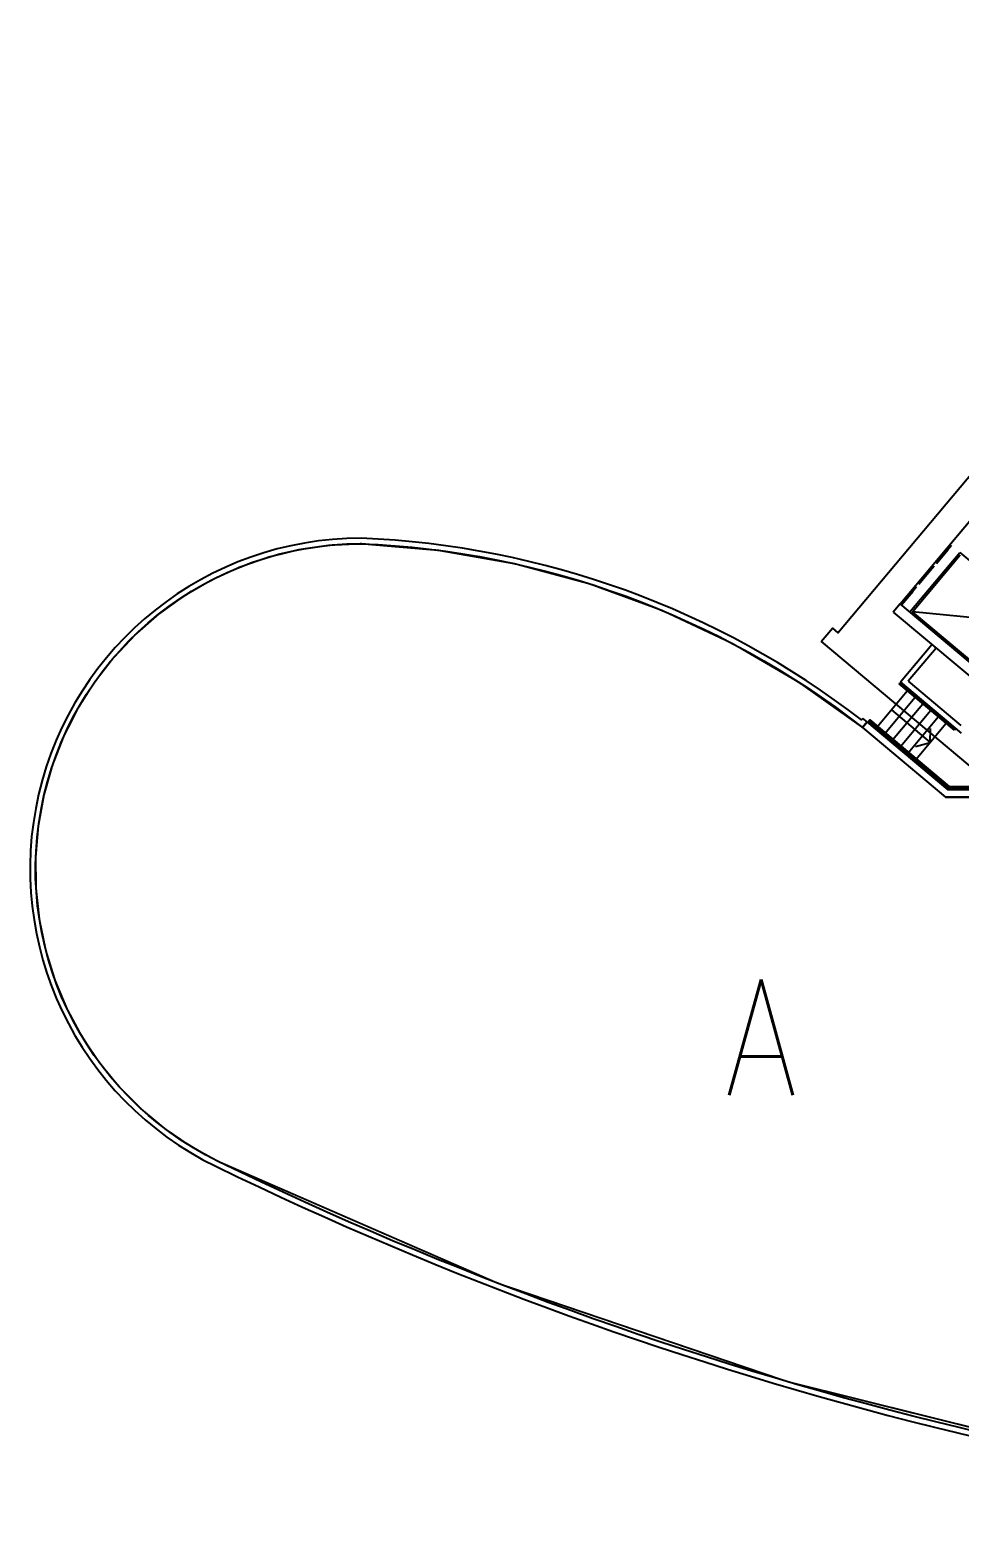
# Model space of a CAD drawing. Header units: millimetres. Extents: x 833220848 to 834439174, y 817676276 to 818025844.
# Drawn here: x 834355684 to 834362113, y 817956315 to 817966714 of the extents above; entities that cross this region are included whole.
import ezdxf
from ezdxf.enums import TextEntityAlignment as Align

# ---------------------------------------------------------------- set-up
doc = ezdxf.new("R2010")
doc.units = ezdxf.units.MM
doc.header["$LTSCALE"] = 1000
doc.header["$MEASUREMENT"] = 0
for name, pattern in [('CENTER', [50.8, 31.75, -6.35, 6.35, -6.35]), ('HIDDEN2', [0.1875, 0.125, -0.0625]), ('N132X01M - Default$0$R_WKCD_LB - Model$0$DIVIDE', [1.25, 0.5, -0.25, 0, -0.25, 0, -0.25])]:
    doc.linetypes.add(name, pattern=pattern)
doc.layers.add('MGD047', color=2, linetype='Continuous')
doc.layers.add('VPA050_Marks', color=1, linetype='Continuous')
doc.styles.get("Standard").update_dxf_attribs({"font": 'txt.shx', "width": 0.8})

msp = doc.modelspace()

# ---------------------------------------------------------------- linework, layer by layer
at = {"color": 252}
for p, q in [((834361699.43, 817962746.89), (834362416.94, 817963601.99)), ((834361766.45, 817962690.65), (834362111.95, 817963102.4)), ((834361784.07, 817962692.19), (834362113.49, 817963084.79)), ((834362111.95, 817963102.4), (834362705.64, 817962604.24)), ((834361699.43, 817962746.89), (834361651.22, 817962689.44)), ((834363758.17, 817961019.4), (834361699.43, 817962746.89)), ((834361651.22, 817962689.44), (834363781.77, 817960901.69)), ((834362360.14, 817962192.49), (834361766.45, 817962690.65)), ((834362358.6, 817962210.1), (834361784.07, 817962692.19)), ((834361691.95, 817962193.48), (834361698.37, 817962201.14)), ((834362074.97, 817961872.09), (834361691.95, 817962193.48)), ((834361698.37, 817962201.14), (834362081.4, 817961879.75)), ((834361635.69, 817961791.95), (834361867.09, 817962067.73)), ((834361689.31, 817961746.96), (834361920.71, 817962022.73)), ((834361638.92, 817962013.6), (834361907.04, 817961788.63)), ((834361742.93, 817961701.96), (834361974.34, 817961977.74)), ((834361796.56, 817961656.97), (834362027.96, 817961932.74)), ((834361907.04, 817961788.63), (834361909.57, 817961883.93)), ((834362081.4, 817961879.75), (834362074.97, 817961872.09)), ((834361805.12, 817961759.45), (834361907.04, 817961788.63))]:
    msp.add_line(p, q, dxfattribs=at)
at = {"color": 252, "linetype": 'HIDDEN2'}
for p, q in [((834362054.5, 817963150.61), (834361709, 817962738.86)), ((834361709, 817962738.86), (834362054.5, 817963150.61))]:
    msp.add_line(p, q, dxfattribs=at)
at = {"color": 252, "linetype": 'CENTER'}
msp.add_line((834362688.03, 817962602.7), (834361784.07, 817962692.19), dxfattribs=at)
at = {"color": 252, "ltscale": 500}
for p, q in [((834361702.39, 817962205.93), (834361919.33, 817962464.47)), ((834361948.06, 817962440.36), (834361755.22, 817962210.55)), ((834361919.33, 817962464.47), (834361948.06, 817962440.36)), ((834362123.72, 817961852.39), (834361702.39, 817962205.93)), ((834361755.22, 817962210.55), (834362119.09, 817961905.22)), ((834361470.99, 817961930.15), (834361442.26, 817961954.25))]:
    msp.add_line(p, q, dxfattribs=at)
at = {"color": 252}
msp.add_lwpolyline([(834361154.38, 817962486.27), (834361230.71, 817962577.24), (834361269.01, 817962545.1), (834364687.84, 817966619.49), (834364649.54, 817966651.63), (834364701.77, 817966713.88), (834368351.97, 817963650.99, 0.41422398), (834368466.44, 817963661.01), (834369888.63, 817965355.86), (834369950.85, 817965303.65)], format="xyb", dxfattribs=at)
msp.add_lwpolyline([(834369031.56, 817962468.83), (834368322.74, 817962125.78, 0.10806144), (834366276.52, 817960303.85, 0.21633258), (834366100.37, 817959443.38), (834365447.02, 817959443.38, 0.10173022), (834365163.66, 817959807.43), (834364919.89, 817960044.41), (834361700.59, 817962745.72), (834364697.58, 817966317.4), (834367761.76, 817963746.25), (834367938.53, 817963956.92), (834368456.26, 817963522.49), (834368424.22, 817963484.3), (834368692.34, 817963259.32), (834368443.26, 817962962.48)], format="xyb", close=True, dxfattribs=at)
at = {"color": 252, "ltscale": 500}
msp.add_lwpolyline([(834361442.26, 817961954.25), (834361433.3, 817961943.57, 0.15499543), (834357973.32, 817963199.79, 0.79556893), (834356967.68, 817958857.2, 0.10478826), (834367174.07, 817956317.88, 0.15686229), (834370119.96, 817957152.74, 0.67544497), (834370011.74, 817957674.98, -0.07324937), (834366728.93, 817958780.83, -0.12057453), (834366358.22, 817959071.49), (834366329.18, 817959047.75, 0.12208215), (834366711.9, 817958747.41, 0.0732494), (834370005.08, 817957638.08, -0.67520562), (834370099.18, 817957183.95, -0.15686229), (834367175.39, 817956355.35, -0.1047948), (834356984.12, 817958890.9, -0.79530528), (834357972.6, 817963162.29, -0.1564845), (834361438.85, 817961891.85), (834361470.99, 817961930.15)], format="xyb", close=True, dxfattribs=at)
at = {"color": 252}
for points in [[(834361154.38, 817962486.27), (834364822.74, 817959408.15)], [(834361528.44, 817961881.94), (834361759.84, 817962157.72)], [(834361582.06, 817961836.95), (834361813.47, 817962112.72)], [(834363493.02, 817960703.41), (834362591, 817961460.29), (834362030.94, 817961460.29), (834361470.99, 817961930.15), (834361438.85, 817961891.85), (834362012.74, 817961410.29), (834362572.8, 817961410.29), (834363460.88, 817960665.11), (834363493.02, 817960703.41)]]:
    msp.add_lwpolyline(points, dxfattribs=at)
msp.add_lwpolyline([(834362599.19, 817961482.79), (834363297.57, 817960896.78), (834363292.5, 817960887.99), (834362595.55, 817961472.79), (834362035.49, 817961472.79), (834361482.85, 817961936.51), (834361489.28, 817961944.17), (834362039.13, 817961482.79)], close=True, dxfattribs=at)
at = {"layer": 'VPA050_Marks', "color": 2, "linetype": 'N132X01M - Default$0$R_WKCD_LB - Model$0$DIVIDE', "const_width": 12.5}
msp.add_lwpolyline([(834361442.68, 817961888.63), (834362012.74, 817961410.29), (834362436.68, 817961410.29), (834364822.73, 817959408.14, -0.22375407), (834365031.59, 817958964.78), (834365031.59, 817957768.38), (834369344.1, 817957768.38), (834369344.1, 817957776.89, 0.0108665), (834369850.54, 817957667.04, 0.00184878), (834370005.08, 817957638.08, -0.67520562), (834370099.18, 817957183.95, -0.15686229), (834367175.39, 817956355.35, -0.10478786), (834356984.12, 817958890.9, -0.79530528), (834357972.6, 817963162.29, -0.1564845), (834361438.85, 817961891.85)], format="xyb", close=True, dxfattribs=at)

# ---------------------------------------------------------------- texts
at = {"layer": 'MGD047', "width": 0.8}
msp.add_text('A', height=800, dxfattribs=at).set_placement((834360737.62, 817959748.72), align=Align.MIDDLE)

doc.saveas('drawing.dxf')
